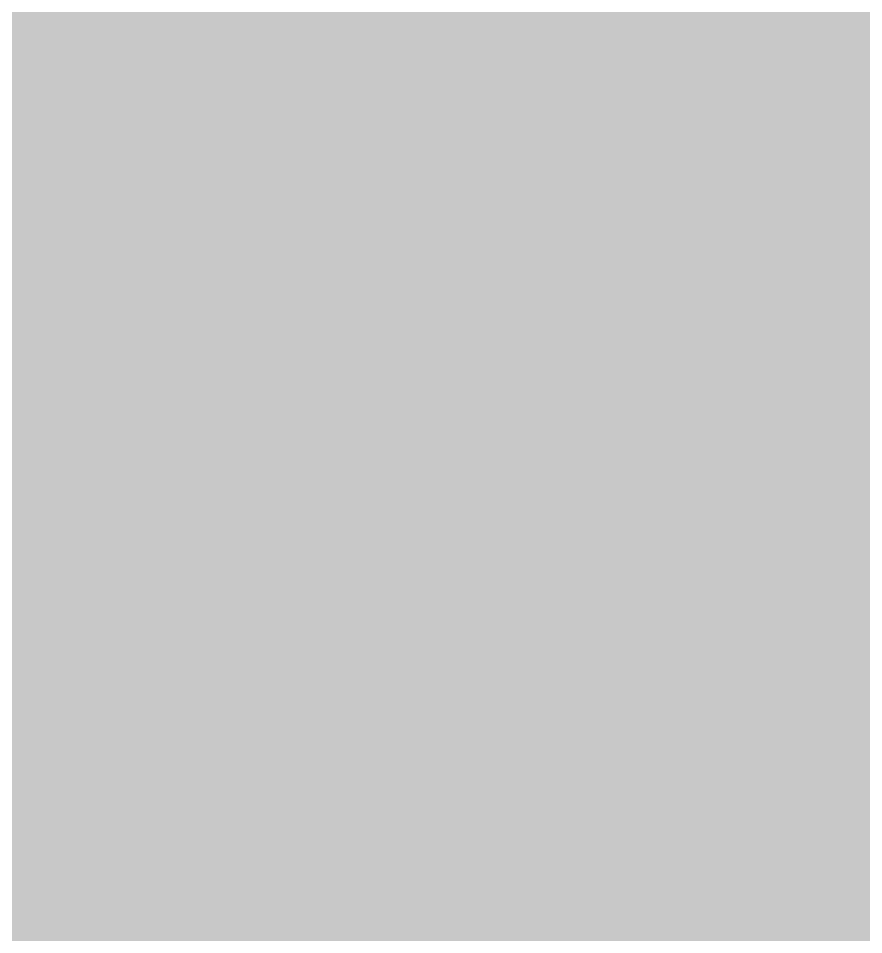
# Model space of a CAD drawing. Header units: inches. Extents: x -4292 to -464, y 9706 to 12474.
# Drawn here: x -3822.01 to -3812.88, y 10213.3 to 10223.2 of the extents above; entities that cross this region are included whole.
import ezdxf

# ---------------------------------------------------------------- set-up
doc = ezdxf.new("R2010")
doc.units = ezdxf.units.IN
doc.header["$MEASUREMENT"] = 0
doc.layers.add('A-AREA-PATT-4', color=254, linetype='Continuous', lineweight=9)

msp = doc.modelspace()

# ---------------------------------------------------------------- hatches: boundary and pattern name
at = {"layer": 'A-AREA-PATT-4'}
h = msp.add_hatch(color=256, dxfattribs=at)
h.paths.add_polyline_path([(-3492.92374, 10346.5894), (-3491.17374, 10346.5894), (-3491.17374, 10310.5894), (-3492.92374, 10310.5894), (-3492.92374, 10346.2144)], flags=0)
h.paths.add_polyline_path([(-3367.39796, 10018.7144), (-3341.72374, 10018.7144), (-3341.72374, 10229.52044), (-3368.89874, 10229.52044), (-3368.89874, 10234.27044), (-3365.72374, 10234.27044), (-3365.72374, 10303.34827), (-3341.72374, 10303.34827), (-3341.72374, 10311.37205), (-3349.44996, 10311.37205), (-3350.41438, 10311.49902), (-3351.31307, 10311.87127), (-3352.08479, 10312.46343), (-3352.67696, 10313.23516), (-3353.04921, 10314.13385), (-3353.17618, 10315.17458), (-3353.17618, 10316.48661), (-3356.19996, 10316.13889), (-3357.19996, 10314.94714), (-3358.19996, 10314.38037), (-3359.70948, 10314.02258), (-3360.20376, 10313.93543), (-3361.19996, 10313.84827), (-3363.19235, 10314.02258), (-3365.72374, 10314.75116), (-3367.19996, 10315.28846), (-3369.19996, 10316.22107), (-3371.19996, 10317.60851), (-3372.19996, 10318.60851), (-3372.69996, 10319.47453), (-3373.19996, 10320.84827), (-3373.19996, 10321.84827), (-3372.69996, 10323.22201), (-3372.19996, 10324.08803), (-3371.19996, 10325.08803), (-3369.19996, 10326.47546), (-3367.07931, 10327.45199), (-3364.72374, 10328.26362), (-3363.19235, 10328.67396), (-3361.19996, 10328.84827), (-3359.70948, 10328.67396), (-3359.10225, 10328.55793), (-3358.19996, 10328.31617), (-3357.19996, 10327.7494), (-3356.19996, 10326.55765), (-3353.17618, 10326.20993), (-3353.17618, 10327.59827), (-3353.04921, 10328.56269), (-3352.67696, 10329.46138), (-3352.08479, 10330.23311), (-3351.31307, 10330.82527), (-3350.41438, 10331.19752), (-3349.44996, 10331.32449), (-3341.72374, 10331.32449), (-3341.72374, 10339.34827), (-3345.47374, 10339.34827), (-3345.47374, 10344.09827), (-3341.72374, 10344.09827), (-3341.72374, 10376.7894), (-3371.77374, 10376.7894), (-3371.77374, 10344.09827), (-3365.47374, 10344.09827), (-3365.47374, 10339.34827), (-3376.52374, 10339.34827), (-3376.52374, 10376.7894), (-3412.52374, 10376.7894), (-3412.52374, 10266.1879), (-3417.27374, 10266.1879), (-3417.27374, 10268.10535), (-3443.27374, 10268.10535), (-3443.27374, 10263.98035), (-3417.27374, 10263.98035), (-3417.27374, 10238.98035), (-3443.27374, 10238.98035), (-3443.27374, 10236.06142), (-3445.06471, 10234.27044), (-3417.27374, 10234.27044), (-3417.27374, 10236.1879), (-3412.52374, 10236.1879), (-3412.52374, 10234.27044), (-3404.89874, 10234.27044), (-3404.89874, 10229.52044), (-3449.81471, 10229.52044), (-3459.44146, 10219.8937), (-3462.80022, 10223.25245), (-3448.02374, 10238.02894), (-3448.02374, 10276.73035), (-3448.77374, 10276.73035), (-3448.77374, 10279.23035), (-3448.02374, 10279.23035), (-3448.02374, 10310.48035), (-3446.64874, 10310.48035), (-3446.64874, 10339.48035), (-3448.02374, 10339.48035), (-3448.02374, 10339.73035), (-3448.77374, 10339.73035), (-3448.77374, 10342.23035), (-3448.02374, 10342.23035), (-3448.02374, 10345.5894), (-3454.92374, 10345.5894), (-3454.92374, 10346.5894), (-3456.92374, 10346.5894), (-3456.92374, 10348.5269), (-3457.54874, 10348.5269), (-3457.54874, 10348.5894), (-3492.29874, 10348.5894), (-3492.29874, 10348.5269), (-3492.92374, 10348.5269), (-3492.92374, 10346.5894), (-3494.92374, 10346.5894), (-3494.92374, 10345.5894), (-3499.54874, 10345.5894), (-3499.54874, 10263.90091), (-3555.90938, 10207.5894), (-3669.85443, 10207.5894), (-3669.85443, 10212.3394), (-3666.22943, 10212.3394), (-3666.22943, 10243.2144), (-3661.47943, 10243.2144), (-3661.47943, 10212.3394), (-3557.82776, 10212.3394), (-3514.13824, 10256.02892), (-3538.94871, 10280.8394), (-3580.10443, 10280.8394), (-3580.10443, 10285.5894), (-3526.92374, 10285.5894), (-3526.92374, 10280.8394), (-3532.2312, 10280.8394), (-3510.77948, 10259.38768), (-3504.29874, 10265.86842), (-3504.29874, 10280.8394), (-3506.92374, 10280.8394), (-3506.92374, 10285.5894), (-3504.29874, 10285.5894), (-3504.29874, 10345.5894), (-3512.22982, 10345.5894), (-3512.25795, 10337.94954), (-3512.35679, 10337.19876), (-3512.72904, 10336.30006), (-3513.32121, 10335.52834), (-3514.09293, 10334.93617), (-3514.99163, 10334.56392), (-3516.03235, 10334.43695), (-3517.34438, 10334.43695), (-3516.99666, 10331.41317), (-3515.80491, 10330.41317), (-3515.23815, 10329.41317), (-3514.88036, 10327.90365), (-3514.7932, 10327.40937), (-3514.70604, 10326.41317), (-3514.88036, 10324.42079), (-3515.41829, 10322.41317), (-3516.14623, 10320.41317), (-3517.07885, 10318.41317), (-3518.46628, 10316.41317), (-3519.46628, 10315.41317), (-3520.52887, 10314.84163), (-3521.70604, 10314.41317), (-3522.70604, 10314.41317), (-3524.07978, 10314.91317), (-3524.94581, 10315.41317), (-3525.94581, 10316.41317), (-3527.33324, 10318.41317), (-3528.26585, 10320.41317), (-3528.99379, 10322.41317), (-3529.53173, 10324.42079), (-3529.70604, 10326.41317), (-3529.53173, 10327.90365), (-3529.29273, 10328.96984), (-3529.17394, 10329.41317), (-3528.60718, 10330.41317), (-3527.41542, 10331.41317), (-3527.06771, 10334.43695), (-3528.45604, 10334.43695), (-3529.42046, 10334.56392), (-3530.31915, 10334.93617), (-3531.09088, 10335.52834), (-3531.68305, 10336.30006), (-3532.0553, 10337.19876), (-3532.18227, 10338.16317), (-3532.18227, 10345.5894), (-3540.20604, 10345.5894), (-3540.20604, 10321.5894), (-3631.47943, 10321.5894), (-3631.47943, 10285.5894), (-3614.10443, 10285.5894), (-3614.10443, 10284.7144), (-3650.10443, 10284.7144), (-3650.10443, 10281.7144), (-3614.10443, 10281.7144), (-3614.10443, 10280.8394), (-3661.47943, 10280.8394), (-3661.47943, 10279.2144), (-3666.22943, 10279.2144), (-3666.22943, 10345.5894), (-3720.19874, 10345.5894), (-3720.19874, 10265.5894), (-3798.19874, 10265.5894), (-3798.19874, 10345.5894), (-3822.19874, 10345.5894), (-3822.19874, 10212.3394), (-3705.85443, 10212.3394), (-3705.85443, 10207.5894), (-3822.19874, 10207.5894), (-3822.19874, 10018.7144), (-3757.57076, 10018.7144), (-3757.57076, 10034.8394), (-3739.57076, 10034.8394), (-3739.57076, 10030.8394), (-3703.57076, 10030.8394), (-3703.57076, 10034.8394), (-3685.57076, 10034.8394), (-3685.57076, 10018.7144), (-3540.24874, 10018.7144), (-3540.29035, 10093.10988), (-3542.98014, 10093.13194), (-3543.06608, 10093.16754), (-3543.12374, 10093.30673), (-3543.14482, 10094.20281), (-3543.37374, 10094.20281), (-3543.37374, 10096.82599), (-3543.62374, 10096.82599), (-3543.62374, 10097.41654), (-3543.37374, 10097.41654), (-3543.37374, 10098.00709), (-3543.62374, 10098.00709), (-3543.62374, 10098.59764), (-3543.37374, 10098.59764), (-3543.37374, 10099.18819), (-3543.62374, 10099.18819), (-3543.62374, 10099.77874), (-3543.37374, 10099.77874), (-3543.37374, 10100.36929), (-3543.62374, 10100.36929), (-3543.62374, 10100.95984), (-3543.37374, 10100.95984), (-3543.37374, 10110.35087), (-3543.62374, 10110.35087), (-3543.62374, 10112.2523), (-3543.37374, 10112.2523), (-3543.37374, 10116.01693), (-3543.12374, 10116.01693), (-3543.12374, 10116.91303), (-3542.92689, 10117.10988), (-3540.24874, 10117.10988), (-3540.24874, 10129.66848), (-3548.24874, 10129.66848), (-3548.24874, 10165.41848), (-3540.24874, 10165.41848), (-3540.24874, 10170.16848), (-3515.8842, 10170.16848), (-3488.25606, 10197.79661), (-3484.8973, 10194.43785), (-3487.46057, 10191.87459), (-3473.09874, 10177.51276), (-3473.09874, 10171.73503), (-3472.34874, 10171.73503), (-3472.34874, 10169.23503), (-3473.09874, 10169.23503), (-3473.09874, 10137.98503), (-3474.47374, 10137.98503), (-3474.47374, 10108.98503), (-3473.09874, 10108.98503), (-3473.09874, 10108.73503), (-3472.34874, 10108.73503), (-3472.34874, 10103.73503), (-3473.09874, 10103.73503), (-3473.09874, 10078.48503), (-3474.47374, 10078.48503), (-3474.47374, 10055.48503), (-3473.09874, 10055.4647), (-3473.08586, 10055.23503), (-3472.34874, 10055.23503), (-3472.34874, 10052.73503), (-3473.09874, 10052.73503), (-3473.09874, 10018.7144), (-3394.64377, 10018.7144)], flags=0)
h.paths.add_polyline_path([(-3511.49874, 10018.7144), (-3507.84815, 10018.7144), (-3507.81367, 10042.9644), (-3498.33964, 10042.9644), (-3498.31466, 10043.4644), (-3497.85667, 10043.4644), (-3497.85667, 10042.9644), (-3481.58538, 10042.9644), (-3481.54791, 10043.4644), (-3480.86093, 10043.4644), (-3480.86093, 10042.9644), (-3479.84815, 10042.9644), (-3479.84815, 10018.7144), (-3477.84874, 10018.7144), (-3477.84874, 10052.73503), (-3478.59874, 10052.73503), (-3478.59874, 10055.23503), (-3477.84874, 10055.23503), (-3477.81367, 10055.48503), (-3475.84874, 10055.48503), (-3475.84874, 10080.48503), (-3474.47374, 10080.48503), (-3474.47374, 10103.48503), (-3477.84874, 10103.48503), (-3477.84874, 10103.73503), (-3478.59874, 10103.73503), (-3478.59874, 10108.73503), (-3477.84874, 10108.73503), (-3477.84874, 10108.98503), (-3475.84874, 10108.98503), (-3475.84874, 10139.98503), (-3474.47374, 10139.98503), (-3474.47374, 10168.98503), (-3477.84874, 10168.98503), (-3477.84874, 10169.23503), (-3478.59874, 10169.23503), (-3478.59874, 10171.73503), (-3477.84874, 10171.73503), (-3477.84874, 10175.54525), (-3490.81932, 10188.51583), (-3511.49874, 10167.79348), (-3511.49874, 10050.6394), (-3507.81367, 10050.6394), (-3507.84815, 10045.8894), (-3511.49874, 10045.8894), (-3511.49874, 10038.34296)], flags=0)
h.paths.add_polyline_path([(-3361.39005, 10027.9769), (-3361.39005, 10045.9769), (-3343.39005, 10045.9769), (-3343.39005, 10027.9769), (-3345.35307, 10027.9769)], flags=0)
h.paths.add_polyline_path([(-3805.06049, 10031.7894), (-3805.06049, 10079.7894), (-3770.06049, 10079.7894), (-3770.06049, 10073.7894), (-3769.06049, 10073.7894), (-3769.06049, 10037.7894), (-3770.06049, 10037.7894), (-3770.06049, 10031.7894), (-3801.56994, 10031.7894)], flags=0)
h.paths.add_polyline_path([(-3356.09674, 10049.9769), (-3422.89005, 10049.9769), (-3422.89005, 10127.9769), (-3342.89005, 10127.9769), (-3342.89005, 10049.9769), (-3346.89927, 10049.9769)], flags=0)
h.paths.add_polyline_path([(-3584.24874, 10054.7144), (-3618.24874, 10054.7144), (-3618.24874, 10063.31208), (-3626.77489, 10063.31208), (-3626.77489, 10079.81208), (-3618.24874, 10079.86109), (-3618.24874, 10085.9644), (-3626.77489, 10085.9644), (-3626.77489, 10102.4644), (-3618.24874, 10102.4644), (-3618.24874, 10109.9644), (-3626.77489, 10109.9644), (-3626.77489, 10126.4644), (-3618.24874, 10126.4644), (-3618.24874, 10133.9644), (-3626.77489, 10133.9644), (-3626.77489, 10150.4644), (-3618.24874, 10150.4644), (-3618.24874, 10159.5894), (-3584.24874, 10159.5894), (-3584.24874, 10079.86109)], flags=0)
h.paths.add_polyline_path([(-3727.9474, 10083.1144), (-3754.06049, 10083.1144), (-3754.06049, 10084.1144), (-3760.06049, 10084.1144), (-3760.06049, 10119.1144), (-3676.06049, 10119.1144), (-3676.06049, 10084.1144), (-3682.06049, 10084.1144), (-3682.06049, 10083.1144)], flags=0)
h.paths.add_polyline_path([(-3516.27231, 10129.66848), (-3516.24874, 10129.66848), (-3516.24874, 10165.41848), (-3518.24874, 10165.41848), (-3518.24874, 10129.66848), (-3517.39566, 10129.66848)], flags=0)
h.paths.add_polyline_path([(-3343.39005, 10129.90873), (-3361.39005, 10129.90873), (-3361.39005, 10147.90873), (-3343.39005, 10147.90873)], flags=0)
h.paths.add_polyline_path([(-3417.27374, 10272.85535), (-3417.27374, 10345.5894), (-3443.27374, 10345.5894), (-3443.27374, 10342.23035), (-3442.52374, 10342.23035), (-3442.52374, 10339.73035), (-3443.27374, 10339.73035), (-3443.27374, 10339.48035), (-3445.27374, 10339.48035), (-3445.27374, 10308.48035), (-3446.64874, 10308.48035), (-3446.64874, 10279.48035), (-3443.27374, 10279.48035), (-3443.27374, 10279.23035), (-3442.52374, 10279.23035), (-3442.52374, 10276.73035), (-3443.27374, 10276.73035), (-3443.27374, 10272.85535), (-3422.20822, 10272.85535)], flags=0)
h.paths.add_polyline_path([(-3802.19874, 10327.0894), (-3820.19874, 10327.0894), (-3820.19874, 10345.0894), (-3802.19874, 10345.0894), (-3802.19874, 10328.96984)], flags=0)
h.paths.add_polyline_path([(-3700.2669, 10327.0894), (-3718.2669, 10327.0894), (-3718.2669, 10345.0894), (-3700.2669, 10345.0894)], flags=0)

doc.saveas('drawing.dxf')
